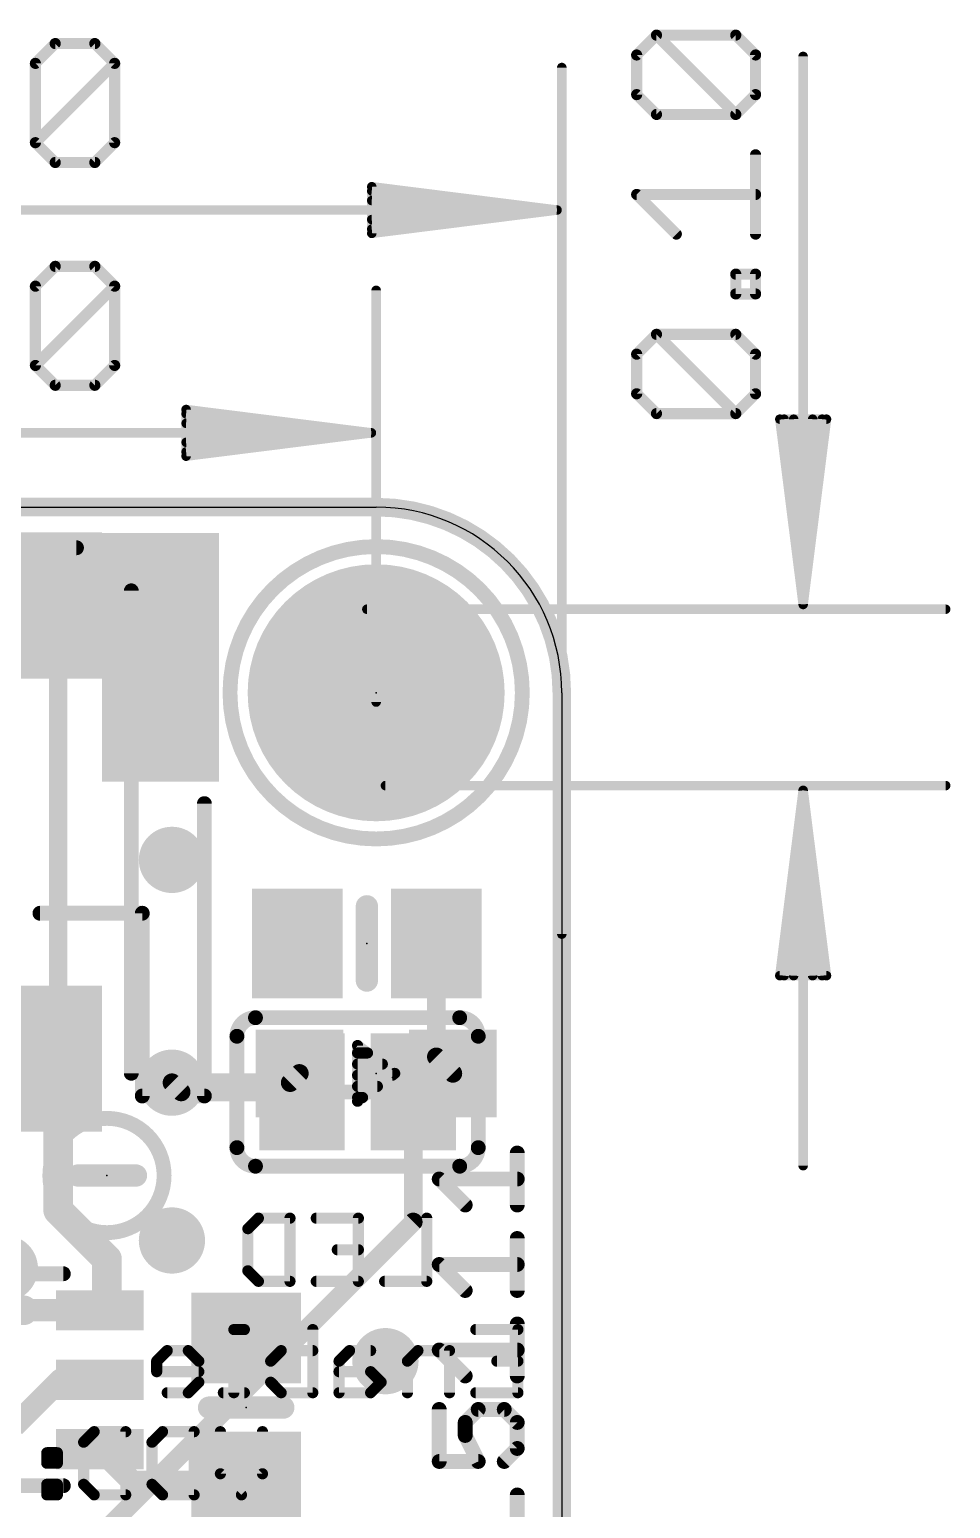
# Model space of a CAD drawing. Extents: x -6.9 to 23.1, y -5.3 to 25.6.
# Drawn here: x 10.5 to 23.1, y 5.35 to 25.58 of the extents above; entities that cross this region are included whole.
import ezdxf

# ---------------------------------------------------------------- set-up
doc = ezdxf.new("R2010")
doc.units = 0
for name, color, linetype in [('1', 12, 'CONTINUOUS'), ('16', 132, 'CONTINUOUS'), ('17', 110, 'CONTINUOUS'), ('18', 110, 'CONTINUOUS'), ('20', 53, 'CONTINUOUS'), ('21', 40, 'CONTINUOUS'), ('22', 6, 'CONTINUOUS'), ('23', 53, 'CONTINUOUS'), ('24', 53, 'CONTINUOUS'), ('47', 253, 'CONTINUOUS')]:
    doc.layers.add(name, color=color, linetype=linetype)

# ---------------------------------------------------------------- blocks, each defined once
blk = doc.blocks.new('RECT')
blk.add_solid([(-0.5, -0.5), (0.5, -0.5), (-0.5, 0.5), (0.5, 0.5)])
blk = doc.blocks.new('ROUNDP')
at = {"const_width": 0.5}
blk.add_lwpolyline([(0, -0.25, 1), (0, 0.25, 1), (0, -0.25)], format="xyb", dxfattribs=at)
blk = doc.blocks.new('ROUNDV')
at = {"const_width": 0.5}
blk.add_lwpolyline([(0, -0.25, 1), (0, 0.25, 1), (0, -0.25)], format="xyb", dxfattribs=at)

msp = doc.modelspace()

# ---------------------------------------------------------------- linework, layer by layer
at = {"layer": '1'}
for points, const_width in [([(2.54, 19.05), (15.24, 19.05)], 0.254), ([(10.89, 17.705), (10.89, 11.505)], 0.254), ([(17.78, 16.51), (17.78, 2.54)], 0.254), ([(16.063, 11.53), (16.063, 13.081)], 0.254), ([(10.89, 11.505), (10.89, 9.43)], 0.4064), ([(16.29, 11.303), (16.063, 11.53)], 0.254), ([(14.19, 11.303), (14.063, 11.176)], 0.254), ([(14.063, 11.176), (12.446, 11.176)], 0.254), ([(10.89, 9.43), (11.557, 8.763)], 0.4064), ([(11.557, 8.763), (11.557, 8.159)], 0.4064), ([(11.557, 8.159), (11.46, 8.062)], 0.4064), ([(10.16, 8.062), (10.414, 8.062)], 0.4064), ([(10.414, 8.062), (11.46, 8.062)], 0.3048), ([(10.922, 7.112), (10.287, 6.477)], 0.3048), ([(11.46, 7.112), (10.922, 7.112)], 0.254), ([(11.46, 6.162), (11.907, 5.715)], 0.3048), ([(11.907, 5.715), (13.97, 5.715)], 0.3048), ([(13.462, 5.781), (13.97, 5.781)], 0.3048), ([(13.97, 5.781), (13.97, 5.715)], 0.3048), ([(13.97, 5.715), (13.97, 3.368)], 0.3048)]:
    msp.add_lwpolyline(points, dxfattribs=dict(at, const_width=const_width))
for points, const_width in [([(17.78, 16.51, 0.4142), (15.24, 19.05)], 0.254), ([(15.24, 19.1135, 1), (15.24, 18.9865)], 0.127), ([(15.24, 18.9865, 1), (15.24, 19.1135)], 0.127), ([(10.9535, 17.705, 1), (10.8265, 17.705)], 0.127), ([(17.8435, 16.51, 1), (17.7165, 16.51)], 0.127), ([(17.7165, 16.51, 1), (17.8435, 16.51)], 0.127), ([(16.1265, 13.081, 1), (15.9995, 13.081)], 0.127), ([(10.9916, 11.505, 1), (10.7884, 11.505)], 0.2032), ([(10.8265, 11.505, 1), (10.9535, 11.505)], 0.127), ([(16.1079, 11.5749, 1), (16.0181, 11.4851)], 0.127), ([(15.9995, 11.53, 1), (16.1265, 11.53)], 0.127), ([(14.2349, 11.2581, 1), (14.1451, 11.3479)], 0.127), ([(16.2451, 11.2581, 1), (16.3349, 11.3479)], 0.127), ([(12.446, 11.2395, 1), (12.446, 11.1125)], 0.127), ([(14.0181, 11.2209, 1), (14.1079, 11.1311)], 0.127), ([(14.063, 11.1125, 1), (14.063, 11.2395)], 0.127), ([(10.7884, 9.43, 1), (10.9916, 9.43)], 0.2032), ([(10.9618, 9.5018, 1), (10.8182, 9.3582)], 0.2032), ([(11.6586, 8.763, 1), (11.4554, 8.763)], 0.2032), ([(11.4852, 8.6912, 1), (11.6288, 8.8348)], 0.2032), ([(11.6288, 8.0872, 1), (11.4852, 8.2308)], 0.2032), ([(10.414, 7.9604, 1), (10.414, 8.1636)], 0.2032), ([(11.3882, 8.1338, 1), (11.5318, 7.9902)], 0.2032), ([(11.4554, 8.159, 1), (11.6586, 8.159)], 0.2032), ([(11.46, 7.9858, 1), (11.46, 8.1382)], 0.1524), ([(10.9759, 7.0581, 1), (10.8681, 7.1659)], 0.1524), ([(10.922, 7.1755, 1), (10.922, 7.0485)], 0.127), ([(11.46, 7.0485, 1), (11.46, 7.1755)], 0.127), ([(11.5139, 6.2159, 1), (11.4061, 6.1081)], 0.1524), ([(11.907, 5.7912, 1), (11.907, 5.6388)], 0.1524), ([(13.462, 5.8572, 1), (13.462, 5.7048)], 0.1524), ([(14.0462, 5.781, 1), (13.8938, 5.781)], 0.1524), ([(14.0462, 5.715, 1), (13.8938, 5.715)], 0.1524), ([(13.97, 5.7048, 1), (13.97, 5.8572)], 0.1524), ([(13.97, 5.6388, 1), (13.97, 5.7912)], 0.1524), ([(11.8531, 5.6611, 1), (11.9609, 5.7689)], 0.1524), ([(13.8938, 5.715, 1), (14.0462, 5.715)], 0.1524)]:
    msp.add_lwpolyline(points, format="xyb", dxfattribs=dict(at, const_width=const_width))
at = {"layer": '16', "const_width": 0.254}
for points in [[(2.54, 19.05), (15.24, 19.05)], [(17.78, 16.51), (17.78, 2.54)], [(12.446, 11.176), (12.573, 11.049)], [(12.573, 11.049), (14.224, 11.049)], [(15.748, 9.271), (15.748, 11.049)], [(11.43, 4.953), (15.748, 9.271)]]:
    msp.add_lwpolyline(points, dxfattribs=at)
at = {"layer": '16'}
for points, const_width in [([(17.78, 16.51, 0.4142), (15.24, 19.05)], 0.254), ([(15.24, 19.1135, 1), (15.24, 18.9865)], 0.127), ([(15.24, 18.9865, 1), (15.24, 19.1135)], 0.127), ([(17.8435, 16.51, 1), (17.7165, 16.51)], 0.127), ([(17.7165, 16.51, 1), (17.8435, 16.51)], 0.127), ([(12.4909, 11.2209, 1), (12.4011, 11.1311)], 0.127), ([(12.573, 11.1125, 1), (12.573, 10.9855)], 0.127), ([(12.5281, 11.0041, 1), (12.6179, 11.0939)], 0.127), ([(14.224, 10.9855, 1), (14.224, 11.1125)], 0.127), ([(15.8115, 11.049, 1), (15.6845, 11.049)], 0.127), ([(15.6845, 9.271, 1), (15.8115, 9.271)], 0.127), ([(15.7929, 9.2261, 1), (15.7031, 9.3159)], 0.127)]:
    msp.add_lwpolyline(points, format="xyb", dxfattribs=dict(at, const_width=const_width))
at = {"layer": '20'}
for p, q in [((2.54, 19.05), (15.24, 19.05)), ((17.78, 16.51), (17.78, 2.54))]:
    msp.add_line(p, q, dxfattribs=at)
msp.add_arc((15.24, 16.51), 2.54, 0, 90, dxfattribs=at)
at = {"layer": '21'}
for points, const_width in [([(15.24, 14.51, 1), (15.24, 18.51, 1), (15.24, 14.51)], 0.2032), ([(11.9408, 17.905, 1), (11.8392, 17.905)], 0.1016), ([(15.1892, 13.589, 1), (15.0368, 13.589)], 0.1524), ([(15.0368, 12.573, 1), (15.1892, 12.573)], 0.1524), ([(15.0089, 11.7145, 1), (14.9631, 11.6535)], 0.0762), ([(15.0241, 11.684, 1), (14.9479, 11.684)], 0.0762), ([(14.986, 11.6205, 1), (14.986, 11.5443)], 0.0762), ([(15.1215, 11.5443, 1), (15.1215, 11.6205)], 0.0762), ([(11.8392, 11.305, 1), (11.9408, 11.305)], 0.1016), ([(14.986, 11.4681, 1), (14.986, 11.3919)], 0.0762), ([(14.986, 11.3157, 1), (14.986, 11.2395)], 0.0762), ([(15.3247, 11.3919, 1), (15.3247, 11.4681)], 0.0762), ([(15.4601, 11.2395, 1), (15.4601, 11.3157)], 0.0762), ([(15.5169, 11.2725, 1), (15.4711, 11.3335)], 0.0762), ([(15.4711, 11.2725, 1), (15.5169, 11.3335)], 0.0762), ([(14.986, 11.1633, 1), (14.986, 11.0871)], 0.0762), ([(15.2569, 11.0871, 1), (15.2569, 11.1633)], 0.0762), ([(14.986, 11.0109, 1), (14.986, 10.9347)], 0.0762), ([(14.9631, 10.9525, 1), (15.0089, 10.8915)], 0.0762), ([(14.9479, 10.922, 1), (15.0241, 10.922)], 0.0762), ([(15.0537, 10.9347, 1), (15.0537, 11.0109)], 0.0762), ([(17.2212, 10.2139, 1), (17.1196, 10.2139)], 0.1016), ([(16.1386, 9.8939, 1), (16.0668, 9.8221)], 0.1016), ([(16.1027, 9.9088, 1), (16.1027, 9.8072)], 0.1016), ([(17.1704, 9.8072, 1), (17.1704, 9.9088)], 0.1016), ([(16.4227, 9.4662, 1), (16.4945, 9.538)], 0.1016), ([(17.1196, 9.5021, 1), (17.2212, 9.5021)], 0.1016), ([(17.2212, 9.0445, 1), (17.1196, 9.0445)], 0.1016), ([(16.1386, 8.7245, 1), (16.0668, 8.6527)], 0.1016), ([(16.1027, 8.7394, 1), (16.1027, 8.6378)], 0.1016), ([(17.1704, 8.6378, 1), (17.1704, 8.7394)], 0.1016), ([(10.96, 8.5112, 1), (10.96, 8.6128)], 0.1016), ([(16.4227, 8.2968, 1), (16.4945, 8.3686)], 0.1016), ([(17.1196, 8.3327, 1), (17.2212, 8.3327)], 0.1016), ([(17.2212, 7.8751, 1), (17.1196, 7.8751)], 0.1016), ([(16.1386, 7.5551, 1), (16.0668, 7.4833)], 0.1016), ([(16.1027, 7.57, 1), (16.1027, 7.4684)], 0.1016), ([(17.1704, 7.4684, 1), (17.1704, 7.57)], 0.1016), ([(16.4227, 7.1274, 1), (16.4945, 7.1992)], 0.1016), ([(17.1196, 7.1633, 1), (17.2212, 7.1633)], 0.1016), ([(12.954, 6.8072, 1), (12.954, 6.6548)], 0.1524), ([(13.97, 6.6548, 1), (13.97, 6.8072)], 0.1524), ([(16.1535, 6.7057, 1), (16.0519, 6.7057)], 0.1016), ([(16.6365, 6.7565, 1), (16.6365, 6.6549)], 0.1016), ([(16.6725, 6.6698, 1), (16.6006, 6.7416)], 0.1016), ([(17.0284, 6.7416, 1), (16.9565, 6.6698)], 0.1016), ([(16.9925, 6.6549, 1), (16.9925, 6.7565)], 0.1016), ([(16.5094, 6.5278, 1), (16.4078, 6.5278)], 0.1016), ([(16.4227, 6.5637, 1), (16.4945, 6.4918)], 0.1016), ([(17.2212, 6.5278, 1), (17.1196, 6.5278)], 0.1016), ([(17.1345, 6.4918, 1), (17.2063, 6.5637)], 0.1016), ([(16.504, 6.3725, 1), (16.4132, 6.3271)], 0.1016), ([(16.4078, 6.3498, 1), (16.5094, 6.3498)], 0.1016), ([(17.2063, 6.1359, 1), (17.1345, 6.2078)], 0.1016), ([(16.1027, 6.0447, 1), (16.1027, 5.9431)], 0.1016), ([(16.6365, 5.9431, 1), (16.6365, 6.0447)], 0.1016), ([(16.9565, 6.0298, 1), (17.0284, 5.958)], 0.1016), ([(17.1196, 6.1718, 1), (17.2212, 6.1718)], 0.1016), ([(16.0519, 5.9939, 1), (16.1535, 5.9939)], 0.1016), ([(16.5911, 5.9712, 1), (16.682, 6.0166)], 0.1016), ([(10.96, 5.6112, 1), (10.96, 5.7128)], 0.1016), ([(17.2212, 5.5363, 1), (17.1196, 5.5363)], 0.1016)]:
    msp.add_lwpolyline(points, format="xyb", dxfattribs=dict(at, const_width=const_width))
for points, const_width in [([(11.89, 17.905), (11.89, 11.305)], 0.2032), ([(15.113, 13.589), (15.113, 12.573)], 0.3048), ([(15.494, 11.303), (14.986, 11.684)], 0.1524), ([(14.986, 11.684), (14.986, 10.922)], 0.1524), ([(14.986, 11.5824), (15.1215, 11.5824)], 0.1524), ([(14.986, 11.43), (15.3247, 11.43)], 0.1524), ([(14.986, 10.922), (15.494, 11.303)], 0.1524), ([(14.986, 11.2776), (15.4601, 11.2776)], 0.1524), ([(14.986, 11.1252), (15.2569, 11.1252)], 0.1524), ([(14.986, 10.9728), (15.0537, 10.9728)], 0.1524), ([(17.1704, 9.5021), (17.1704, 10.2139)], 0.2032), ([(16.4586, 9.5021), (16.1027, 9.858)], 0.2032), ([(16.1027, 9.858), (17.1704, 9.858)], 0.2032), ([(17.1704, 8.3327), (17.1704, 9.0445)], 0.2032), ([(16.4586, 8.3327), (16.1027, 8.6886)], 0.2032), ([(16.1027, 8.6886), (17.1704, 8.6886)], 0.2032), ([(10.96, 8.562), (9.36, 8.562)], 0.2032), ([(17.1704, 7.1633), (17.1704, 7.8751)], 0.2032), ([(16.4586, 7.1633), (16.1027, 7.5192)], 0.2032), ([(16.1027, 7.5192), (17.1704, 7.5192)], 0.2032), ([(13.97, 6.731), (12.954, 6.731)], 0.3048), ([(16.1027, 6.7057), (16.1027, 5.9939)], 0.2032), ([(16.4586, 6.5278), (16.6365, 6.7057)], 0.2032), ([(16.6365, 6.7057), (16.9925, 6.7057)], 0.2032), ([(16.9925, 6.7057), (17.1704, 6.5278)], 0.2032), ([(16.4586, 6.3498), (16.4586, 6.5278)], 0.2032), ([(17.1704, 6.5278), (17.1704, 6.1718)], 0.2032), ([(16.6365, 5.9939), (16.4586, 6.3498)], 0.2032), ([(17.1704, 6.1718), (16.9925, 5.9939)], 0.2032), ([(16.1027, 5.9939), (16.6365, 5.9939)], 0.2032), ([(9.36, 5.662), (10.96, 5.662)], 0.2032), ([(17.1704, 4.8245), (17.1704, 5.5363)], 0.2032)]:
    msp.add_lwpolyline(points, dxfattribs=dict(at, const_width=const_width))
at = {"layer": '22'}
for points, const_width in [([(11.14, 18.494), (6.64, 18.494)], 0.2032), ([(12.89, 10.994), (12.89, 14.994)], 0.2032), ([(10.64, 13.494), (12.04, 13.494)], 0.2032), ([(12.04, 13.494), (12.04, 10.994)], 0.2032), ([(16.383, 12.065), (13.589, 12.065)], 0.2032), ([(13.335, 11.811), (13.335, 10.287)], 0.2032), ([(16.637, 11.811), (16.637, 10.287)], 0.2032), ([(12.04, 10.994), (12.89, 10.994)], 0.2032), ([(13.589, 10.033), (16.383, 10.033)], 0.2032), ([(11.1602, 9.906), (11.9539, 9.906)], 0.3048), ([(13.4848, 9.1785), (13.6289, 9.3225)], 0.1524), ([(13.6289, 9.3225), (14.061, 9.3225)], 0.1524), ([(14.061, 9.3225), (14.061, 8.4582)], 0.1524), ([(14.4203, 9.3225), (14.9966, 9.3225)], 0.1524), ([(14.9966, 9.3225), (14.9966, 8.4582)], 0.1524), ([(15.9321, 9.3225), (15.9321, 8.4582)], 0.1524), ([(13.4848, 8.6023), (13.4848, 9.1785)], 0.1524), ([(14.9966, 8.8904), (14.7084, 8.8904)], 0.1524), ([(13.6289, 8.4582), (13.4848, 8.6023)], 0.1524), ([(14.061, 8.4582), (13.6289, 8.4582)], 0.1524), ([(14.9966, 8.4582), (14.4203, 8.4582)], 0.1524), ([(15.9321, 8.4582), (15.3559, 8.4582)], 0.1524), ([(13.4374, 7.7985), (13.2933, 7.7985)], 0.1524), ([(13.2933, 7.7985), (13.2933, 6.9342)], 0.1524), ([(14.3729, 7.7985), (14.3729, 6.9342)], 0.1524), ([(16.6032, 7.7985), (17.1794, 7.7985)], 0.1524), ([(17.1794, 7.7985), (17.1794, 6.9342)], 0.1524), ([(12.3815, 7.5104), (12.2375, 7.3664)], 0.1524), ([(12.6696, 7.5104), (12.3815, 7.5104)], 0.1524), ([(12.8137, 7.3664), (12.6696, 7.5104)], 0.1524), ([(13.7967, 7.3664), (13.9407, 7.5104)], 0.1524), ([(13.9407, 7.5104), (14.3729, 7.5104)], 0.1524), ([(14.8762, 7.5104), (14.7322, 7.3664)], 0.1524), ([(15.1643, 7.5104), (14.8762, 7.5104)], 0.1524), ([(15.8117, 7.5104), (15.6677, 7.3664)], 0.1524), ([(16.2439, 7.5104), (15.8117, 7.5104)], 0.1524), ([(16.2439, 6.9342), (16.2439, 7.5104)], 0.1524), ([(12.2375, 7.3664), (12.2375, 7.2223)], 0.1524), ([(12.2375, 7.2223), (12.8137, 7.2223)], 0.1524), ([(12.8137, 7.0783), (12.8137, 7.3664)], 0.1524), ([(13.7967, 7.0783), (13.7967, 7.3664)], 0.1524), ([(14.7322, 7.3664), (14.7322, 6.9342)], 0.1524), ([(15.1643, 7.2223), (14.7322, 7.2223)], 0.1524), ([(15.3084, 7.0783), (15.1643, 7.2223)], 0.1524), ([(15.6677, 7.3664), (15.6677, 6.9342)], 0.1524), ([(17.1794, 7.3664), (16.8913, 7.3664)], 0.1524), ([(12.6696, 6.9342), (12.8137, 7.0783)], 0.1524), ([(13.9407, 6.9342), (13.7967, 7.0783)], 0.1524), ([(15.1643, 6.9342), (15.3084, 7.0783)], 0.1524), ([(12.3815, 6.9342), (12.6696, 6.9342)], 0.1524), ([(13.4374, 6.9342), (13.1493, 6.9342)], 0.1524), ([(14.3729, 6.9342), (13.9407, 6.9342)], 0.1524), ([(14.7322, 6.9342), (15.1643, 6.9342)], 0.1524), ([(17.1794, 6.9342), (16.6032, 6.9342)], 0.1524), ([(11.2378, 6.2575), (11.3818, 6.4015)], 0.1524), ([(11.3818, 6.4015), (11.814, 6.4015)], 0.1524), ([(11.814, 6.4015), (11.814, 5.5372)], 0.1524), ([(12.1733, 6.2575), (12.3174, 6.4015)], 0.1524), ([(12.3174, 6.4015), (12.7495, 6.4015)], 0.1524), ([(12.7495, 6.4015), (12.7495, 5.5372)], 0.1524), ([(13.1088, 5.8253), (13.1088, 6.4015)], 0.1524), ([(13.685, 6.4015), (13.685, 5.8253)], 0.1524), ([(11.2378, 5.6813), (11.2378, 6.2575)], 0.1524), ([(12.1733, 5.6813), (12.1733, 6.2575)], 0.1524), ([(10.8785, 6.1134), (10.7344, 6.1134)], 0.1524), ([(10.7344, 6.1134), (10.7344, 5.9694)], 0.1524), ([(10.8785, 5.9694), (10.8785, 6.1134)], 0.1524), ([(10.7344, 5.9694), (10.8785, 5.9694)], 0.1524), ([(13.3969, 5.5372), (13.1088, 5.8253)], 0.1524), ([(13.685, 5.8253), (13.3969, 5.5372)], 0.1524), ([(10.8785, 5.6813), (10.7344, 5.6813)], 0.1524), ([(10.7344, 5.6813), (10.7344, 5.5372)], 0.1524), ([(10.8785, 5.5372), (10.8785, 5.6813)], 0.1524), ([(11.3818, 5.5372), (11.2378, 5.6813)], 0.1524), ([(12.3174, 5.5372), (12.1733, 5.6813)], 0.1524), ([(10.7344, 5.5372), (10.8785, 5.5372)], 0.1524), ([(11.814, 5.5372), (11.3818, 5.5372)], 0.1524), ([(12.7495, 5.5372), (12.3174, 5.5372)], 0.1524)]:
    msp.add_lwpolyline(points, dxfattribs=dict(at, const_width=const_width))
for points, const_width in [([(11.14, 18.4432, 1), (11.14, 18.5448)], 0.1016), ([(12.9408, 14.994, 1), (12.8392, 14.994)], 0.1016), ([(10.64, 13.5448, 1), (10.64, 13.4432)], 0.1016), ([(12.0908, 13.494, 1), (11.9892, 13.494)], 0.1016), ([(12.04, 13.4432, 1), (12.04, 13.5448)], 0.1016), ([(13.589, 12.065, 0.4142), (13.335, 11.811)], 0.2032), ([(13.589, 12.1158, 1), (13.589, 12.0142)], 0.1016), ([(13.589, 12.0142, 1), (13.589, 12.1158)], 0.1016), ([(16.637, 11.811, 0.4142), (16.383, 12.065)], 0.2032), ([(16.383, 12.1158, 1), (16.383, 12.0142)], 0.1016), ([(16.383, 12.0142, 1), (16.383, 12.1158)], 0.1016), ([(13.3858, 11.811, 1), (13.2842, 11.811)], 0.1016), ([(13.2842, 11.811, 1), (13.3858, 11.811)], 0.1016), ([(16.6878, 11.811, 1), (16.5862, 11.811)], 0.1016), ([(16.5862, 11.811, 1), (16.6878, 11.811)], 0.1016), ([(12.04, 11.0448, 1), (12.04, 10.9432)], 0.1016), ([(11.9892, 10.994, 1), (12.0908, 10.994)], 0.1016), ([(12.8392, 10.994, 1), (12.9408, 10.994)], 0.1016), ([(12.89, 10.9432, 1), (12.89, 11.0448)], 0.1016), ([(11.557, 9.1243, 1), (11.557, 10.6877, 1), (11.557, 9.1243)], 0.2032), ([(13.335, 10.287, 0.4142), (13.589, 10.033)], 0.2032), ([(13.3858, 10.287, 1), (13.2842, 10.287)], 0.1016), ([(13.2842, 10.287, 1), (13.3858, 10.287)], 0.1016), ([(16.383, 10.033, 0.4142), (16.637, 10.287)], 0.2032), ([(16.6878, 10.287, 1), (16.5862, 10.287)], 0.1016), ([(16.5862, 10.287, 1), (16.6878, 10.287)], 0.1016), ([(13.589, 10.0838, 1), (13.589, 9.9822)], 0.1016), ([(13.589, 9.9822, 1), (13.589, 10.0838)], 0.1016), ([(16.383, 10.0838, 1), (16.383, 9.9822)], 0.1016), ([(16.383, 9.9822, 1), (16.383, 10.0838)], 0.1016), ([(11.1602, 9.9822, 1), (11.1602, 9.8298)], 0.1524), ([(11.9539, 9.8298, 1), (11.9539, 9.9822)], 0.1524), ([(13.6289, 9.3606, 1), (13.6289, 9.2844)], 0.0762), ([(13.6558, 9.2956, 1), (13.6019, 9.3495)], 0.0762), ([(14.0991, 9.3225, 1), (14.0229, 9.3225)], 0.0762), ([(14.061, 9.2844, 1), (14.061, 9.3606)], 0.0762), ([(14.4203, 9.3606, 1), (14.4203, 9.2844)], 0.0762), ([(15.0347, 9.3225, 1), (14.9585, 9.3225)], 0.0762), ([(14.9966, 9.2844, 1), (14.9966, 9.3606)], 0.0762), ([(15.9702, 9.3225, 1), (15.894, 9.3225)], 0.0762), ([(13.5229, 9.1785, 1), (13.4467, 9.1785)], 0.0762), ([(13.4579, 9.2054, 1), (13.5118, 9.1515)], 0.0762), ([(14.7084, 8.9285, 1), (14.7084, 8.8523)], 0.0762), ([(14.9966, 8.8523, 1), (14.9966, 8.9285)], 0.0762), ([(13.5118, 8.6292, 1), (13.4579, 8.5753)], 0.0762), ([(13.4467, 8.6023, 1), (13.5229, 8.6023)], 0.0762), ([(13.6289, 8.4963, 1), (13.6289, 8.4201)], 0.0762), ([(13.6019, 8.4313, 1), (13.6558, 8.4851)], 0.0762), ([(14.061, 8.4201, 1), (14.061, 8.4963)], 0.0762), ([(14.4203, 8.4963, 1), (14.4203, 8.4201)], 0.0762), ([(14.9966, 8.4201, 1), (14.9966, 8.4963)], 0.0762), ([(15.3559, 8.4963, 1), (15.3559, 8.4201)], 0.0762), ([(15.9321, 8.4201, 1), (15.9321, 8.4963)], 0.0762), ([(14.0229, 8.4582, 1), (14.0991, 8.4582)], 0.0762), ([(14.9585, 8.4582, 1), (15.0347, 8.4582)], 0.0762), ([(15.894, 8.4582, 1), (15.9702, 8.4582)], 0.0762), ([(13.2933, 7.8366, 1), (13.2933, 7.7604)], 0.0762), ([(13.3314, 7.7985, 1), (13.2552, 7.7985)], 0.0762), ([(13.4374, 7.7604, 1), (13.4374, 7.8366)], 0.0762), ([(14.411, 7.7985, 1), (14.3348, 7.7985)], 0.0762), ([(16.6032, 7.8366, 1), (16.6032, 7.7604)], 0.0762), ([(17.2175, 7.7985, 1), (17.1413, 7.7985)], 0.0762), ([(17.1794, 7.7604, 1), (17.1794, 7.8366)], 0.0762), ([(12.3815, 7.5485, 1), (12.3815, 7.4723)], 0.0762), ([(12.4085, 7.4835, 1), (12.3546, 7.5374)], 0.0762), ([(12.6966, 7.5374, 1), (12.6427, 7.4835)], 0.0762), ([(12.6696, 7.4723, 1), (12.6696, 7.5485)], 0.0762), ([(13.9407, 7.5485, 1), (13.9407, 7.4723)], 0.0762), ([(13.9677, 7.4835, 1), (13.9138, 7.5374)], 0.0762), ([(14.3729, 7.4723, 1), (14.3729, 7.5485)], 0.0762), ([(14.8762, 7.5485, 1), (14.8762, 7.4723)], 0.0762), ([(14.9032, 7.4835, 1), (14.8493, 7.5374)], 0.0762), ([(15.1643, 7.4723, 1), (15.1643, 7.5485)], 0.0762), ([(15.8117, 7.5485, 1), (15.8117, 7.4723)], 0.0762), ([(15.8387, 7.4835, 1), (15.7848, 7.5374)], 0.0762), ([(16.282, 7.5104, 1), (16.2058, 7.5104)], 0.0762), ([(16.2439, 7.4723, 1), (16.2439, 7.5485)], 0.0762), ([(12.2105, 7.3933, 1), (12.2644, 7.3394)], 0.0762), ([(12.2756, 7.3664, 1), (12.1994, 7.3664)], 0.0762), ([(12.2375, 7.2604, 1), (12.2375, 7.1842)], 0.0762), ([(12.8518, 7.3664, 1), (12.7756, 7.3664)], 0.0762), ([(12.7867, 7.3394, 1), (12.8406, 7.3933)], 0.0762), ([(12.8137, 7.1842, 1), (12.8137, 7.2604)], 0.0762), ([(13.7697, 7.3933, 1), (13.8236, 7.3394)], 0.0762), ([(13.8348, 7.3664, 1), (13.7586, 7.3664)], 0.0762), ([(14.7052, 7.3933, 1), (14.7591, 7.3394)], 0.0762), ([(14.7703, 7.3664, 1), (14.6941, 7.3664)], 0.0762), ([(14.7322, 7.2604, 1), (14.7322, 7.1842)], 0.0762), ([(15.1913, 7.2493, 1), (15.1374, 7.1954)], 0.0762), ([(15.1643, 7.1842, 1), (15.1643, 7.2604)], 0.0762), ([(15.7058, 7.3664, 1), (15.6296, 7.3664)], 0.0762), ([(15.6408, 7.3933, 1), (15.6946, 7.3394)], 0.0762), ([(16.8913, 7.4045, 1), (16.8913, 7.3283)], 0.0762), ([(17.1794, 7.3283, 1), (17.1794, 7.4045)], 0.0762), ([(12.1994, 7.2223, 1), (12.2756, 7.2223)], 0.0762), ([(12.7756, 7.0783, 1), (12.8518, 7.0783)], 0.0762), ([(12.8406, 7.0513, 1), (12.7867, 7.1052)], 0.0762), ([(13.8236, 7.1052, 1), (13.7697, 7.0513)], 0.0762), ([(13.7586, 7.0783, 1), (13.8348, 7.0783)], 0.0762), ([(15.3353, 7.0513, 1), (15.2815, 7.1052)], 0.0762), ([(15.2815, 7.0513, 1), (15.3353, 7.1052)], 0.0762), ([(12.3815, 6.9723, 1), (12.3815, 6.8961)], 0.0762), ([(12.6427, 6.9611, 1), (12.6966, 6.9073)], 0.0762), ([(12.6696, 6.8961, 1), (12.6696, 6.9723)], 0.0762), ([(13.1493, 6.9723, 1), (13.1493, 6.8961)], 0.0762), ([(13.2552, 6.9342, 1), (13.3314, 6.9342)], 0.0762), ([(13.4374, 6.8961, 1), (13.4374, 6.9723)], 0.0762), ([(13.9407, 6.9723, 1), (13.9407, 6.8961)], 0.0762), ([(13.9138, 6.9073, 1), (13.9677, 6.9611)], 0.0762), ([(14.3348, 6.9342, 1), (14.411, 6.9342)], 0.0762), ([(14.3729, 6.8961, 1), (14.3729, 6.9723)], 0.0762), ([(14.7322, 6.9723, 1), (14.7322, 6.8961)], 0.0762), ([(14.6941, 6.9342, 1), (14.7703, 6.9342)], 0.0762), ([(15.1374, 6.9611, 1), (15.1913, 6.9073)], 0.0762), ([(15.1643, 6.8961, 1), (15.1643, 6.9723)], 0.0762), ([(15.6296, 6.9342, 1), (15.7058, 6.9342)], 0.0762), ([(16.2058, 6.9342, 1), (16.282, 6.9342)], 0.0762), ([(16.6032, 6.9723, 1), (16.6032, 6.8961)], 0.0762), ([(17.1413, 6.9342, 1), (17.2175, 6.9342)], 0.0762), ([(17.1794, 6.8961, 1), (17.1794, 6.9723)], 0.0762), ([(11.3818, 6.4396, 1), (11.3818, 6.3634)], 0.0762), ([(11.4088, 6.3746, 1), (11.3549, 6.4285)], 0.0762), ([(11.8521, 6.4015, 1), (11.7759, 6.4015)], 0.0762), ([(11.814, 6.3634, 1), (11.814, 6.4396)], 0.0762), ([(12.3174, 6.4396, 1), (12.3174, 6.3634)], 0.0762), ([(12.3443, 6.3746, 1), (12.2904, 6.4285)], 0.0762), ([(12.7876, 6.4015, 1), (12.7114, 6.4015)], 0.0762), ([(12.7495, 6.3634, 1), (12.7495, 6.4396)], 0.0762), ([(13.1469, 6.4015, 1), (13.0707, 6.4015)], 0.0762), ([(13.7231, 6.4015, 1), (13.6469, 6.4015)], 0.0762), ([(11.2108, 6.2844, 1), (11.2647, 6.2305)], 0.0762), ([(11.2759, 6.2575, 1), (11.1997, 6.2575)], 0.0762), ([(12.2114, 6.2575, 1), (12.1352, 6.2575)], 0.0762), ([(12.1464, 6.2844, 1), (12.2002, 6.2305)], 0.0762), ([(10.7344, 6.1515, 1), (10.7344, 6.0753)], 0.0762), ([(10.7725, 6.1134, 1), (10.6963, 6.1134)], 0.0762), ([(10.9166, 6.1134, 1), (10.8404, 6.1134)], 0.0762), ([(10.8785, 6.0753, 1), (10.8785, 6.1515)], 0.0762), ([(10.7344, 6.0075, 1), (10.7344, 5.9313)], 0.0762), ([(10.6963, 5.9694, 1), (10.7725, 5.9694)], 0.0762), ([(10.8404, 5.9694, 1), (10.9166, 5.9694)], 0.0762), ([(10.8785, 5.9313, 1), (10.8785, 6.0075)], 0.0762), ([(13.1358, 5.8523, 1), (13.0819, 5.7984)], 0.0762), ([(13.712, 5.7984, 1), (13.6581, 5.8523)], 0.0762), ([(10.7344, 5.7194, 1), (10.7344, 5.6432)], 0.0762), ([(10.7725, 5.6813, 1), (10.6963, 5.6813)], 0.0762), ([(10.9166, 5.6813, 1), (10.8404, 5.6813)], 0.0762), ([(10.8785, 5.6432, 1), (10.8785, 5.7194)], 0.0762), ([(11.2647, 5.7082, 1), (11.2108, 5.6543)], 0.0762), ([(11.1997, 5.6813, 1), (11.2759, 5.6813)], 0.0762), ([(12.2002, 5.7082, 1), (12.1464, 5.6543)], 0.0762), ([(12.1352, 5.6813, 1), (12.2114, 5.6813)], 0.0762), ([(13.0707, 5.8253, 1), (13.1469, 5.8253)], 0.0762), ([(13.6469, 5.8253, 1), (13.7231, 5.8253)], 0.0762), ([(10.7344, 5.5753, 1), (10.7344, 5.4991)], 0.0762), ([(10.6963, 5.5372, 1), (10.7725, 5.5372)], 0.0762), ([(10.8404, 5.5372, 1), (10.9166, 5.5372)], 0.0762), ([(10.8785, 5.4991, 1), (10.8785, 5.5753)], 0.0762), ([(11.3818, 5.5753, 1), (11.3818, 5.4991)], 0.0762), ([(11.3549, 5.5103, 1), (11.4088, 5.5641)], 0.0762), ([(11.7759, 5.5372, 1), (11.8521, 5.5372)], 0.0762), ([(11.814, 5.4991, 1), (11.814, 5.5753)], 0.0762), ([(12.3174, 5.5753, 1), (12.3174, 5.4991)], 0.0762), ([(12.2904, 5.5103, 1), (12.3443, 5.5641)], 0.0762), ([(12.7114, 5.5372, 1), (12.7876, 5.5372)], 0.0762), ([(12.7495, 5.4991, 1), (12.7495, 5.5753)], 0.0762), ([(13.37, 5.5641, 1), (13.4239, 5.5103)], 0.0762), ([(13.37, 5.5103, 1), (13.4239, 5.5641)], 0.0762)]:
    msp.add_lwpolyline(points, format="xyb", dxfattribs=dict(at, const_width=const_width))
at = {"layer": '23'}
for p in [(15.24, 16.51), (15.113, 13.081), (15.24, 11.303), (13.462, 6.731)]:
    msp.add_point(p, dxfattribs=at)
at = {"layer": '24'}
for p in [(14.986, 11.049), (11.557, 9.906)]:
    msp.add_point(p, dxfattribs=at)
at = {"layer": '47'}
for points, const_width in [([(18.8043, 25.2356), (19.0755, 25.5068)], 0.1524), ([(19.0755, 25.5068), (20.1601, 25.5068)], 0.1524), ([(20.1601, 24.4221), (19.0755, 25.5068)], 0.1524), ([(20.1601, 25.5068), (20.4313, 25.2356)], 0.1524), ([(10.5777, 25.1205), (10.8489, 25.3917)], 0.1524), ([(10.8489, 25.3917), (11.3912, 25.3917)], 0.1524), ([(11.3912, 25.3917), (11.6624, 25.1205)], 0.1524), ([(18.8043, 24.6933), (18.8043, 25.2356)], 0.1524), ([(20.4313, 25.2356), (20.4313, 24.6933)], 0.1524), ([(10.5777, 24.0359), (10.5777, 25.1205)], 0.1524), ([(10.5777, 24.0359), (11.6624, 25.1205)], 0.1524), ([(11.6624, 25.1205), (11.6624, 24.0359)], 0.1524), ([(17.78, 13.208), (17.78, 25.064)], 0.13), ([(21.082, 17.718), (21.082, 25.2158)], 0.13), ([(19.0755, 24.4221), (18.8043, 24.6933)], 0.1524), ([(20.4313, 24.6933), (20.1601, 24.4221)], 0.1524), ([(20.1601, 24.4221), (19.0755, 24.4221)], 0.1524), ([(10.8489, 23.7647), (10.5777, 24.0359)], 0.1524), ([(11.6624, 24.0359), (11.3912, 23.7647)], 0.1524), ([(20.4313, 22.7849), (20.4313, 23.8696)], 0.1524), ([(11.3912, 23.7647), (10.8489, 23.7647)], 0.1524), ([(17.715, 23.114), (15.18, 23.4332)], 0.13), ([(15.18, 23.4332), (15.18, 22.7948)], 0.13), ([(17.715, 23.114), (15.18, 23.374)], 0.13), ([(17.715, 23.114), (15.18, 23.244)], 0.13), ([(19.3466, 22.7849), (18.8043, 23.3273)], 0.1524), ([(18.8043, 23.3273), (20.4313, 23.3273)], 0.1524), ([(0.065, 23.114), (17.715, 23.114)], 0.13), ([(15.18, 22.7948), (17.715, 23.114)], 0.13), ([(15.18, 22.984), (17.715, 23.114)], 0.13), ([(15.18, 22.854), (17.715, 23.114)], 0.13), ([(10.5777, 22.0725), (10.8489, 22.3437)], 0.1524), ([(10.8489, 22.3437), (11.3912, 22.3437)], 0.1524), ([(11.3912, 22.3437), (11.6624, 22.0725)], 0.1524), ([(20.1601, 21.9664), (20.1601, 22.2375)], 0.1524), ([(20.1601, 22.2375), (20.4313, 22.2375)], 0.1524), ([(20.4313, 22.2375), (20.4313, 21.9664)], 0.1524), ([(10.5777, 20.9879), (10.5777, 22.0725)], 0.1524), ([(10.5777, 20.9879), (11.6624, 22.0725)], 0.1524), ([(11.6624, 22.0725), (11.6624, 20.9879)], 0.1524), ([(15.24, 16.383), (15.24, 22.016)], 0.13), ([(20.4313, 21.9664), (20.1601, 21.9664)], 0.1524), ([(18.8043, 21.1427), (19.0755, 21.4139)], 0.1524), ([(19.0755, 21.4139), (20.1601, 21.4139)], 0.1524), ([(20.1601, 20.3292), (19.0755, 21.4139)], 0.1524), ([(20.1601, 21.4139), (20.4313, 21.1427)], 0.1524), ([(10.8489, 20.7167), (10.5777, 20.9879)], 0.1524), ([(11.6624, 20.9879), (11.3912, 20.7167)], 0.1524), ([(18.8043, 20.6004), (18.8043, 21.1427)], 0.1524), ([(20.4313, 21.1427), (20.4313, 20.6004)], 0.1524), ([(11.3912, 20.7167), (10.8489, 20.7167)], 0.1524), ([(19.0755, 20.3292), (18.8043, 20.6004)], 0.1524), ([(20.4313, 20.6004), (20.1601, 20.3292)], 0.1524), ([(15.175, 20.066), (12.64, 20.3852)], 0.13), ([(12.64, 20.3852), (12.64, 19.7468)], 0.13), ([(15.175, 20.066), (12.64, 20.326)], 0.13), ([(15.175, 20.066), (12.64, 20.196)], 0.13), ([(20.1601, 20.3292), (19.0755, 20.3292)], 0.1524), ([(21.082, 17.718), (20.7628, 20.253)], 0.13), ([(20.7628, 20.253), (21.4012, 20.253)], 0.13), ([(21.082, 17.718), (20.822, 20.253)], 0.13), ([(21.082, 17.718), (20.952, 20.253)], 0.13), ([(21.4012, 20.253), (21.082, 17.718)], 0.13), ([(21.212, 20.253), (21.082, 17.718)], 0.13), ([(21.342, 20.253), (21.082, 17.718)], 0.13), ([(2.605, 20.066), (15.175, 20.066)], 0.13), ([(12.64, 19.7468), (15.175, 20.066)], 0.13), ([(12.64, 19.936), (15.175, 20.066)], 0.13), ([(12.64, 19.806), (15.175, 20.066)], 0.13), ([(15.113, 17.653), (23.032, 17.653)], 0.13), ([(15.367, 15.24), (23.032, 15.24)], 0.13), ([(21.082, 15.175), (20.7628, 12.64)], 0.13), ([(21.082, 15.175), (20.822, 12.64)], 0.13), ([(21.082, 15.175), (20.952, 12.64)], 0.13), ([(21.082, 15.175), (21.082, 10.04)], 0.13), ([(21.4012, 12.64), (21.082, 15.175)], 0.13), ([(21.212, 12.64), (21.082, 15.175)], 0.13), ([(21.342, 12.64), (21.082, 15.175)], 0.13), ([(20.7628, 12.64), (21.4012, 12.64)], 0.13)]:
    msp.add_lwpolyline(points, dxfattribs=dict(at, const_width=const_width))
for points, const_width in [([(19.1024, 25.5337, 1), (19.0485, 25.4798)], 0.0762), ([(19.0755, 25.5449, 1), (19.0755, 25.4687)], 0.0762), ([(19.1024, 25.4798, 1), (19.0485, 25.5337)], 0.0762), ([(20.1871, 25.5337, 1), (20.1332, 25.4798)], 0.0762), ([(20.1601, 25.4687, 1), (20.1601, 25.5449)], 0.0762), ([(10.8489, 25.4298, 1), (10.8489, 25.3536)], 0.0762), ([(10.8758, 25.3647, 1), (10.8219, 25.4186)], 0.0762), ([(11.4181, 25.4186, 1), (11.3643, 25.3647)], 0.0762), ([(11.3912, 25.3536, 1), (11.3912, 25.4298)], 0.0762), ([(18.8424, 25.2356, 1), (18.7662, 25.2356)], 0.0762), ([(18.7774, 25.2625, 1), (18.8313, 25.2086)], 0.0762), ([(20.4694, 25.2356, 1), (20.3932, 25.2356)], 0.0762), ([(20.4044, 25.2086, 1), (20.4582, 25.2625)], 0.0762), ([(10.6158, 25.1205, 1), (10.5396, 25.1205)], 0.0762), ([(10.5508, 25.1475, 1), (10.6046, 25.0936)], 0.0762), ([(11.7005, 25.1205, 1), (11.6243, 25.1205)], 0.0762), ([(11.6893, 25.0936, 1), (11.6354, 25.1475)], 0.0762), ([(11.6354, 25.0936, 1), (11.6893, 25.1475)], 0.0762), ([(17.8125, 25.064, 1), (17.7475, 25.064)], 0.065), ([(21.1145, 25.2158, 1), (21.0495, 25.2158)], 0.065), ([(18.8313, 24.7202, 1), (18.7774, 24.6663)], 0.0762), ([(18.7662, 24.6933, 1), (18.8424, 24.6933)], 0.0762), ([(20.3932, 24.6933, 1), (20.4694, 24.6933)], 0.0762), ([(20.4582, 24.6663, 1), (20.4044, 24.7202)], 0.0762), ([(19.0755, 24.4602, 1), (19.0755, 24.384)], 0.0762), ([(19.0485, 24.3951, 1), (19.1024, 24.449)], 0.0762), ([(20.1332, 24.449, 1), (20.1871, 24.3951)], 0.0762), ([(20.1332, 24.3951, 1), (20.1871, 24.449)], 0.0762), ([(20.1601, 24.384, 1), (20.1601, 24.4602)], 0.0762), ([(10.6046, 24.0628, 1), (10.5508, 24.0089)], 0.0762), ([(10.5508, 24.0628, 1), (10.6046, 24.0089)], 0.0762), ([(11.6893, 24.0089, 1), (11.6354, 24.0628)], 0.0762), ([(10.5396, 24.0359, 1), (10.6158, 24.0359)], 0.0762), ([(11.6243, 24.0359, 1), (11.7005, 24.0359)], 0.0762), ([(20.4694, 23.8696, 1), (20.3932, 23.8696)], 0.0762), ([(10.8489, 23.8028, 1), (10.8489, 23.7266)], 0.0762), ([(10.8219, 23.7378, 1), (10.8758, 23.7916)], 0.0762), ([(11.3643, 23.7916, 1), (11.4181, 23.7378)], 0.0762), ([(11.3912, 23.7266, 1), (11.3912, 23.8028)], 0.0762), ([(15.1841, 23.4655, 1), (15.1759, 23.401)], 0.065), ([(15.2125, 23.4332, 1), (15.1475, 23.4332)], 0.065), ([(15.1833, 23.4063, 1), (15.1767, 23.3417)], 0.065), ([(15.1817, 23.2765, 1), (15.1783, 23.2115)], 0.065), ([(18.8313, 23.3542, 1), (18.7774, 23.3003)], 0.0762), ([(18.8043, 23.3654, 1), (18.8043, 23.2892)], 0.0762), ([(20.4313, 23.2892, 1), (20.4313, 23.3654)], 0.0762), ([(17.7191, 23.0818, 1), (17.7109, 23.1462)], 0.065), ([(17.7109, 23.0818, 1), (17.7191, 23.1462)], 0.065), ([(17.7183, 23.0817, 1), (17.7117, 23.1463)], 0.065), ([(17.7117, 23.0817, 1), (17.7183, 23.1463)], 0.065), ([(17.7133, 23.0815, 1), (17.7167, 23.1465)], 0.065), ([(17.7167, 23.0815, 1), (17.7133, 23.1465)], 0.065), ([(17.715, 23.0815, 1), (17.715, 23.1465)], 0.065), ([(15.1783, 23.0165, 1), (15.1817, 22.9515)], 0.065), ([(15.1767, 22.8863, 1), (15.1833, 22.8217)], 0.065), ([(15.1759, 22.827, 1), (15.1841, 22.7625)], 0.065), ([(15.1475, 22.7948, 1), (15.2125, 22.7948)], 0.065), ([(19.3197, 22.758, 1), (19.3736, 22.8119)], 0.0762), ([(20.3932, 22.7849, 1), (20.4694, 22.7849)], 0.0762), ([(10.8489, 22.3818, 1), (10.8489, 22.3056)], 0.0762), ([(10.8758, 22.3167, 1), (10.8219, 22.3706)], 0.0762), ([(11.4181, 22.3706, 1), (11.3643, 22.3167)], 0.0762), ([(11.3912, 22.3056, 1), (11.3912, 22.3818)], 0.0762), ([(20.1982, 22.2375, 1), (20.122, 22.2375)], 0.0762), ([(20.1601, 22.2756, 1), (20.1601, 22.1994)], 0.0762), ([(20.4694, 22.2375, 1), (20.3932, 22.2375)], 0.0762), ([(20.4313, 22.1994, 1), (20.4313, 22.2756)], 0.0762), ([(10.6158, 22.0725, 1), (10.5396, 22.0725)], 0.0762), ([(10.5508, 22.0995, 1), (10.6046, 22.0456)], 0.0762), ([(11.7005, 22.0725, 1), (11.6243, 22.0725)], 0.0762), ([(11.6893, 22.0456, 1), (11.6354, 22.0995)], 0.0762), ([(11.6354, 22.0456, 1), (11.6893, 22.0995)], 0.0762), ([(15.2725, 22.016, 1), (15.2075, 22.016)], 0.065), ([(20.1601, 22.0045, 1), (20.1601, 21.9283)], 0.0762), ([(20.122, 21.9664, 1), (20.1982, 21.9664)], 0.0762), ([(20.3932, 21.9664, 1), (20.4694, 21.9664)], 0.0762), ([(20.4313, 21.9283, 1), (20.4313, 22.0045)], 0.0762), ([(19.1024, 21.4408, 1), (19.0485, 21.3869)], 0.0762), ([(19.0755, 21.452, 1), (19.0755, 21.3758)], 0.0762), ([(19.1024, 21.3869, 1), (19.0485, 21.4408)], 0.0762), ([(20.1871, 21.4408, 1), (20.1332, 21.3869)], 0.0762), ([(20.1601, 21.3758, 1), (20.1601, 21.452)], 0.0762), ([(10.6046, 21.0148, 1), (10.5508, 20.9609)], 0.0762), ([(10.5508, 21.0148, 1), (10.6046, 20.9609)], 0.0762), ([(11.6893, 20.9609, 1), (11.6354, 21.0148)], 0.0762), ([(18.8424, 21.1427, 1), (18.7662, 21.1427)], 0.0762), ([(18.7774, 21.1696, 1), (18.8313, 21.1158)], 0.0762), ([(20.4694, 21.1427, 1), (20.3932, 21.1427)], 0.0762), ([(20.4044, 21.1158, 1), (20.4582, 21.1696)], 0.0762), ([(10.5396, 20.9879, 1), (10.6158, 20.9879)], 0.0762), ([(11.6243, 20.9879, 1), (11.7005, 20.9879)], 0.0762), ([(10.8489, 20.7548, 1), (10.8489, 20.6786)], 0.0762), ([(10.8219, 20.6898, 1), (10.8758, 20.7436)], 0.0762), ([(11.3643, 20.7436, 1), (11.4181, 20.6898)], 0.0762), ([(11.3912, 20.6786, 1), (11.3912, 20.7548)], 0.0762), ([(18.8313, 20.6273, 1), (18.7774, 20.5734)], 0.0762), ([(18.7662, 20.6004, 1), (18.8424, 20.6004)], 0.0762), ([(20.3932, 20.6004, 1), (20.4694, 20.6004)], 0.0762), ([(20.4582, 20.5734, 1), (20.4044, 20.6273)], 0.0762), ([(12.6441, 20.4175, 1), (12.6359, 20.353)], 0.065), ([(12.6725, 20.3852, 1), (12.6075, 20.3852)], 0.065), ([(12.6433, 20.3583, 1), (12.6367, 20.2937)], 0.065), ([(12.6417, 20.2285, 1), (12.6383, 20.1635)], 0.065), ([(19.0755, 20.3673, 1), (19.0755, 20.2911)], 0.0762), ([(19.0485, 20.3023, 1), (19.1024, 20.3561)], 0.0762), ([(20.1332, 20.3561, 1), (20.1871, 20.3023)], 0.0762), ([(20.1332, 20.3023, 1), (20.1871, 20.3561)], 0.0762), ([(20.1601, 20.2911, 1), (20.1601, 20.3673)], 0.0762), ([(20.795, 20.2571, 1), (20.7305, 20.2489)], 0.065), ([(20.7628, 20.2855, 1), (20.7628, 20.2205)], 0.065), ([(20.8543, 20.2563, 1), (20.7897, 20.2497)], 0.065), ([(20.9845, 20.2547, 1), (20.9195, 20.2513)], 0.065), ([(21.2445, 20.2513, 1), (21.1795, 20.2547)], 0.065), ([(21.3743, 20.2497, 1), (21.3097, 20.2563)], 0.065), ([(21.4335, 20.2489, 1), (21.369, 20.2571)], 0.065), ([(21.4012, 20.2205, 1), (21.4012, 20.2855)], 0.065), ([(15.1791, 20.0338, 1), (15.1709, 20.0982)], 0.065), ([(15.1709, 20.0338, 1), (15.1791, 20.0982)], 0.065), ([(15.1783, 20.0337, 1), (15.1717, 20.0983)], 0.065), ([(15.1717, 20.0337, 1), (15.1783, 20.0983)], 0.065), ([(15.1733, 20.0335, 1), (15.1767, 20.0985)], 0.065), ([(15.1767, 20.0335, 1), (15.1733, 20.0985)], 0.065), ([(15.175, 20.0335, 1), (15.175, 20.0985)], 0.065), ([(12.6383, 19.9685, 1), (12.6417, 19.9035)], 0.065), ([(12.6367, 19.8383, 1), (12.6433, 19.7737)], 0.065), ([(12.6359, 19.779, 1), (12.6441, 19.7145)], 0.065), ([(12.6075, 19.7468, 1), (12.6725, 19.7468)], 0.065), ([(15.113, 17.6855, 1), (15.113, 17.6205)], 0.065), ([(21.0498, 17.7221, 1), (21.1142, 17.7139)], 0.065), ([(21.0497, 17.7213, 1), (21.1143, 17.7147)], 0.065), ([(21.0495, 17.7163, 1), (21.1145, 17.7197)], 0.065), ([(21.0495, 17.7197, 1), (21.1145, 17.7163)], 0.065), ([(21.0495, 17.718, 1), (21.1145, 17.718)], 0.065), ([(21.0497, 17.7147, 1), (21.1143, 17.7213)], 0.065), ([(21.0498, 17.7139, 1), (21.1142, 17.7221)], 0.065), ([(23.032, 17.6205, 1), (23.032, 17.6855)], 0.065), ([(15.2075, 16.383, 1), (15.2725, 16.383)], 0.065), ([(15.367, 15.2725, 1), (15.367, 15.2075)], 0.065), ([(21.1145, 15.175, 1), (21.0495, 15.175)], 0.065), ([(21.1142, 15.1791, 1), (21.0498, 15.1709)], 0.065), ([(21.1145, 15.1733, 1), (21.0495, 15.1767)], 0.065), ([(21.1145, 15.1767, 1), (21.0495, 15.1733)], 0.065), ([(21.1143, 15.1783, 1), (21.0497, 15.1717)], 0.065), ([(21.1143, 15.1717, 1), (21.0497, 15.1783)], 0.065), ([(21.1142, 15.1709, 1), (21.0498, 15.1791)], 0.065), ([(23.032, 15.2075, 1), (23.032, 15.2725)], 0.065), ([(17.7475, 13.208, 1), (17.8125, 13.208)], 0.065), ([(20.7305, 12.6441, 1), (20.795, 12.6359)], 0.065), ([(20.7628, 12.6725, 1), (20.7628, 12.6075)], 0.065), ([(20.7897, 12.6433, 1), (20.8543, 12.6367)], 0.065), ([(20.9195, 12.6417, 1), (20.9845, 12.6383)], 0.065), ([(21.1795, 12.6383, 1), (21.2445, 12.6417)], 0.065), ([(21.3097, 12.6367, 1), (21.3743, 12.6433)], 0.065), ([(21.369, 12.6359, 1), (21.4335, 12.6441)], 0.065), ([(21.4012, 12.6075, 1), (21.4012, 12.6725)], 0.065), ([(21.0495, 10.04, 1), (21.1145, 10.04)], 0.065)]:
    msp.add_lwpolyline(points, format="xyb", dxfattribs=dict(at, const_width=const_width))

# ---------------------------------------------------------------- block references
at = {"layer": '1'}
for p, xscale, yscale, rotation in [((10.89, 17.705), 2, 1.2, 90), ((10.89, 11.505), 2, 1.2, 90), ((14.19, 11.303), 1.2, 1.2, 270), ((16.29, 11.303), 1.2, 1.2, 270), ((11.46, 8.062), 0.55, 1.2, 270), ((13.462, 7.681), 1.24, 1.5, 270), ((11.46, 7.112), 0.55, 1.2, 270), ((11.46, 6.162), 0.55, 1.2, 270), ((13.462, 5.781), 1.24, 1.5, 270)]:
    msp.add_blockref('RECT', p, dxfattribs=dict(at, xscale=xscale, yscale=yscale, rotation=rotation))
at = {"layer": '1', "xscale": 1.24, "yscale": 1.5}
for p in [(14.163, 13.081), (16.063, 13.081)]:
    msp.add_blockref('RECT', p, dxfattribs=at)
at = {"layer": '16'}
for p, xscale, yscale, rotation in [((12.29, 16.994), 3.4, 1.6, 90), ((14.986, 11.049), 0.635, 0.2032, 180)]:
    msp.add_blockref('RECT', p, dxfattribs=dict(at, xscale=xscale, yscale=yscale, rotation=rotation))
at = {"layer": '16', "xscale": 1.1684, "yscale": 1.6002}
for p in [(14.224, 11.049), (15.748, 11.049)]:
    msp.add_blockref('RECT', p, dxfattribs=at)
at = {"layer": '17', "xscale": 3.516, "yscale": 3.516}
msp.add_blockref('ROUNDP', (15.24, 16.51), dxfattribs=at)
msp.add_blockref('ROUNDP', (15.24, 16.51), dxfattribs=at)
at = {"layer": '18', "xscale": 0.9064, "yscale": 0.9064}
for p in [(12.446, 14.224), (12.446, 14.224), (12.446, 11.176), (12.446, 11.176), (12.446, 9.017), (12.446, 9.017), (10.16, 8.636), (10.16, 8.636), (15.367, 7.366), (15.367, 7.366)]:
    msp.add_blockref('ROUNDV', p, dxfattribs=at)
at = {"layer": '21', "xscale": 0.889, "yscale": 0.1905, "rotation": 270}
msp.add_blockref('RECT', (15.4758, 11.303), dxfattribs=at)

doc.saveas('drawing.dxf')
